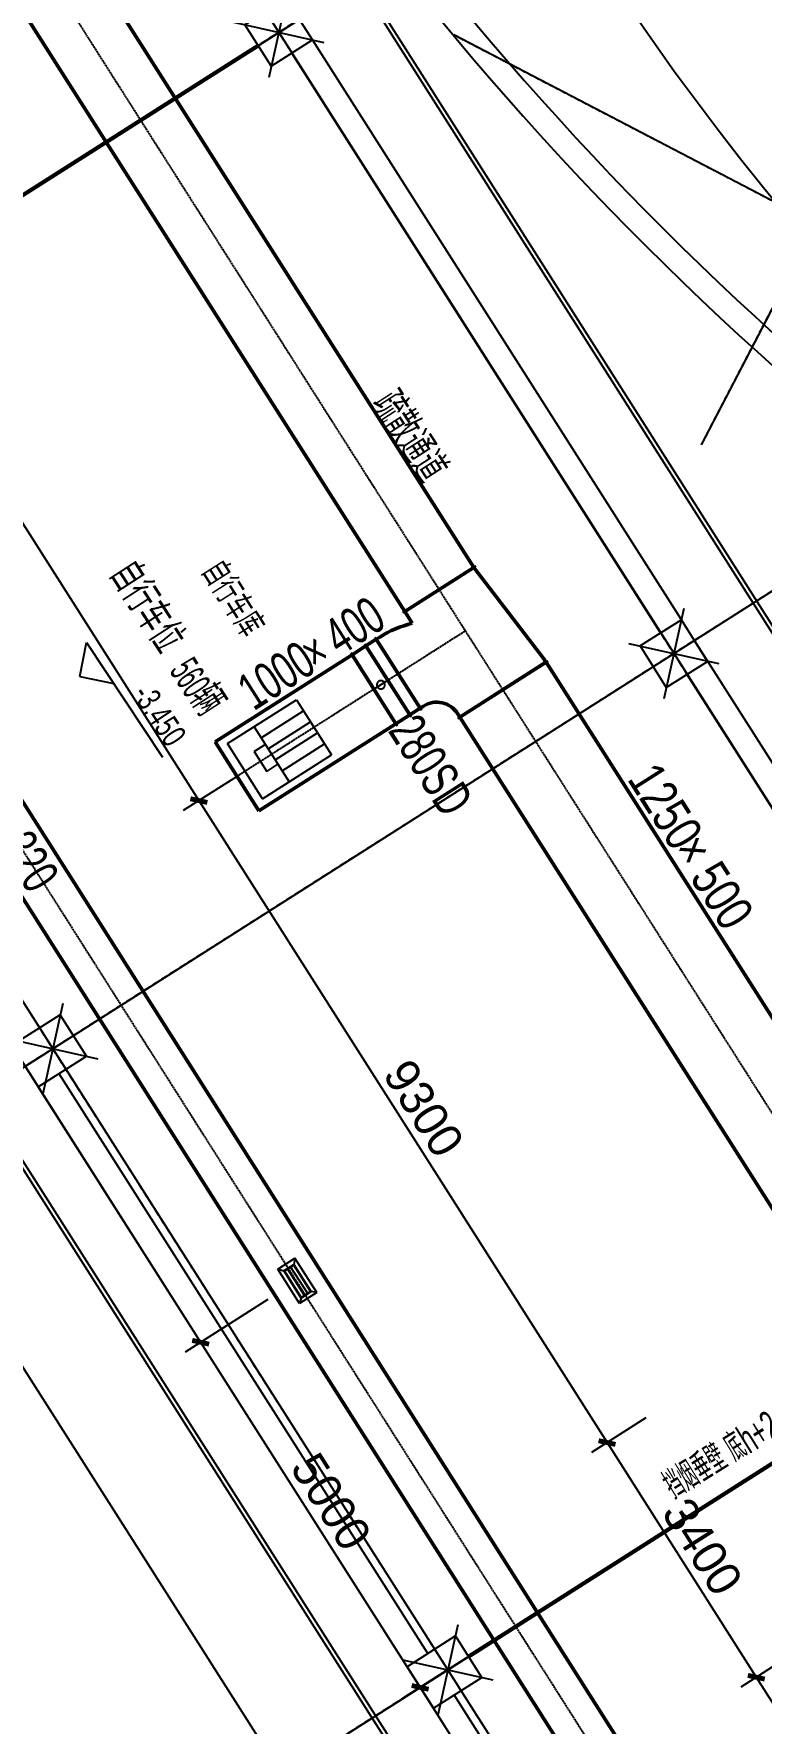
# Model space of a CAD drawing. Extents: x -314896780 to 410892, y -604568922 to 1555970.
# Drawn here: x 105214 to 114108, y 142473 to 163126 of the extents above; entities that cross this region are included whole.
import ezdxf
from ezdxf.xclip import XClip

# ---------------------------------------------------------------- set-up
doc = ezdxf.new("R2010")
doc.units = 0
doc.header["$LTSCALE"] = 10
doc.header["$MEASUREMENT"] = 0
doc.header["$XCLIPFRAME"] = 2
for name, pattern in [('DOTE', [2.42, 2, -0.2, 0.02, -0.2]), ('X-104 B0平面$0$DOTE', [2.42, 2, -0.2, 0.02, -0.2]), ('车库-B0$0$CENTER2', [1.125, 0.75, -0.125, 0.125, -0.125]), ('车库-B0$0$DASH', [0.35, 0.25, -0.1])]:
    doc.linetypes.add(name, pattern=pattern)
for name, color, linetype in [('104-13 B0核心筒$0$01-标注_标高', 200, 'Continuous'), ('104-13 B0核心筒$0$02-TEXT_房间', 7, 'Continuous'), ('104-13 B0核心筒$0$A_STR-砼墙', 51, 'Continuous'), ('104-13 B0核心筒$0$A_STR-砼柱', 51, 'Continuous'), ('A_AXIS-轴线', 36, 'DOTE'), ('X-104 B0平面$0$02-TEXT_房间', 7, 'Continuous'), ('X-104 B0平面$0$A-TECH_结构', 21, 'Continuous'), ('X-104 B0平面$0$A_AXIS-轴线', 36, 'X-104 B0平面$0$DOTE'), ('X-104 B0平面$0$A_STR-砼墙', 51, 'Continuous'), ('看线', 241, 'Continuous'), ('车库-B0$0$00-防烟分区', 5, 'Continuous'), ('车库-B0$0$DUCT-排烟中心线', 5, '车库-B0$0$CENTER2'), ('车库-B0$0$DUCT-排烟标注', 3, 'Continuous'), ('车库-B0$0$DUCT-排烟法兰', 4, 'Continuous'), ('车库-B0$0$DUCT-排烟阀门', 7, 'Continuous'), ('车库-B0$0$DUCT-排烟风口', 7, 'Continuous'), ('车库-B0$0$DUCT-排风中心线', 5, '车库-B0$0$CENTER2'), ('车库-B0$0$DUCT-排风标注', 3, 'Continuous'), ('车库-B0$0$DUCT-排风风口', 7, 'Continuous'), ('车库-B0$0$TH_DIM', 3, 'Continuous')]:
    doc.layers.add(name, color=color, linetype=linetype)
doc.layers.add('104-13 B0核心筒$0$04-不打印_辅助线', color=165, linetype='Continuous', plot=False)
doc.layers.add('X-104 B0平面$0$04-不打印_面积', color=5, linetype='Continuous', plot=False)
for name, color, linetype, lineweight in [('车库-B0$0$DUCT-排烟管', 2, 'Continuous', 50), ('车库-B0$0$DUCT-排烟管端线', 4, 'Continuous', 50), ('车库-B0$0$DUCT-排风管', 31, 'Continuous', 50)]:
    doc.layers.add(name, color=color, linetype=linetype, lineweight=lineweight)
doc.styles.add('104-13 B0核心筒$0$_TCH_DIM', font='ros.shx', dxfattribs={"bigfont": 'jd.shx'})
doc.styles.add('104-13 B0核心筒$0$_TCH_SPACE', font='ros.shx', dxfattribs={"width": 0.75, "height": 5, "bigfont": 'jd.shx'})
doc.styles.add('X-104 B0平面$0$_TCH_SPACE', font='ros.shx', dxfattribs={"width": 0.75, "height": 5, "bigfont": 'jd.shx'})
doc.styles.add('车库-B0$0$HZF', font='ROS.shx', dxfattribs={"width": 0.7, "bigfont": 'JD.shx'})
doc.styles.add('车库-B0$0$JD', font='ros.shx', dxfattribs={"width": 0.8, "bigfont": 'jd.shx'})
doc.styles.add('车库-B0$0$ROS.JD_T3', font='ROS.shx', dxfattribs={"bigfont": 'JD.shx'})
doc.dimstyles.new('车库-B0$0$_TCH_ARCH&&150', dxfattribs={"dimtxt": 420, "dimasz": 150, "dimexe": 225, "dimexo": 300, "dimgap": 90, "dimtad": 1, "dimdec": 0, "dimzin": 0, "dimdsep": 46, "dimtxsty": '车库-B0$0$ROS.JD_T3', "dimblk": '车库-B0$0$_ArchTick', "dimcen": 0.09, "dimclrt": 7, "dimazin": 2, "dimtfac": 1, "dimtdec": 0, "dimtix": 1, "dimtmove": 2, "dimatfit": 3, "dimfxl": 0, "dimtolj": 1, "dimtzin": 0, "dimarcsym": 0})

# ---------------------------------------------------------------- blocks, each defined once
blk = doc.blocks.new('104 轴线')
for p, q in [((-267879, 136479), (-243063, 184152)), ((-287377, 164050), (-242241, 93088)), ((-294971, 159219), (-249835, 88258)), ((-284860, 134007), (-259125, 150376)), ((-280030, 126413), (-254295, 142782)), ((-135018, 70749), (-270908, 141489)), ((-275200, 118819), (-249465, 135189))]:
    blk.add_line(p, q)
blk = doc.blocks.new('_FZHK')
blk.add_lwpolyline([(-0.5, -0.5), (0.5, -0.5), (0.5, 0.5), (-0.5, 0.5)], close=True)
blk = doc.blocks.new('104-13 B0核心筒')
at = {"layer": '104-13 B0核心筒$0$01-标注_标高'}
for p, q in [((26732, 3015), (28412, 3045)), ((27037, 2720), (26732, 3015)), ((27037, 2720), (27332, 3025))]:
    blk.add_line(p, q, dxfattribs=at)
at = {"layer": '104-13 B0核心筒$0$04-不打印_辅助线'}
for p, q in [((21300, 8600), (22100, 9400)), ((21300, 9400), (22100, 8600)), ((30300, 8600), (31100, 9400)), ((30300, 9400), (31100, 8600)), ((30300, -400), (31100, 400)), ((30300, 400), (31100, -400)), ((39300, -400), (40100, 400)), ((39300, 400), (40100, -400))]:
    blk.add_line(p, q, dxfattribs=at)
at = {"layer": '104-13 B0核心筒$0$A_STR-砼墙'}
for p, q in [((30402, 9300), (22000, 9300)), ((38050, 9300), (30702, 9300)), ((30400, 9000), (22000, 9000)), ((38350, 9000), (31000, 9000)), ((39400, -100), (31000, -100)), ((48400, -100), (40000, -100)), ((39400, -400), (31000, -400)), ((48400, -400), (40000, -400))]:
    blk.add_line(p, q, dxfattribs=at)
at = {"layer": '104-13 B0核心筒$0$04-不打印_辅助线'}
ref = blk.add_blockref('104 轴线', (287656, 163437), dxfattribs=dict(at, rotation=57.54087654753761))
XClip(ref).set_block_clipping_path([(-308258.2439484803, 159880.9876684749), (-256882.7738956955, 79110.5487782021), (-223300.1845035219, 100471.3503204154), (-274675.6545563068, 181241.7892106881)])
at = {"layer": '104-13 B0核心筒$0$A_STR-砼柱'}
for p, xscale, yscale, zscale in [((21700, 9000), 599.9999999999854, 599.9999999999854, 599.9999999999854), ((30700, -50), 600, 700.0000000012806, 700.0000000012806), ((39700, -50), 599.9999999999854, 700.0000000044238, 700.0000000044238)]:
    blk.add_blockref('_FZHK', p, dxfattribs=dict(at, xscale=xscale, yscale=yscale, zscale=zscale))
at = {"layer": '104-13 B0核心筒$0$A_STR-砼柱', "xscale": 600.0000000000362, "yscale": 600.0000000000362, "zscale": 600.0000000000362, "rotation": 359.5408765475362}
blk.add_blockref('_FZHK', (30700, 9000), dxfattribs=at)
at = {"layer": '104-13 B0核心筒$0$01-标注_标高', "color": 7, "style": '104-13 B0核心筒$0$_TCH_DIM', "width": 0.705882}
blk.add_text('-3.450', height=297.5, rotation=1.0334, dxfattribs=at).set_placement((27562, 3135))
at = {"layer": '104-13 B0核心筒$0$02-TEXT_房间', "style": '104-13 B0核心筒$0$_TCH_SPACE', "width": 0.75}
blk.add_text('自行车库', height=347.3, dxfattribs=at).set_placement((26742, 4638))
blk = doc.blocks.new('X-104 B0平面')
at = {"layer": 'X-104 B0平面$0$04-不打印_面积', "color": 1}
for points in [[(119491, 126588), (136417, 137354), (137290, 143947), (121429, 152235), (117970, 150034), (104391, 171382), (104566, 180983), (101671, 185533), (87158, 176302), (99503, 156895), (100009, 157217)], [(119506, 126657), (136371, 137384), (137236, 143919), (121432, 152177), (117954, 149965), (104341, 171368), (104515, 180969), (101656, 185464), (87227, 176286), (99518, 156964), (100024, 157286)]]:
    blk.add_lwpolyline(points, close=True, dxfattribs=at)
at = {"layer": 'X-104 B0平面$0$A-TECH_结构'}
blk.add_lwpolyline([(127712, 156835, -0.267377), (107765, 174095, 0.22436), (125385, 152353, -0.541533)], format="xyb", dxfattribs=at)
for radius in [32549, 32249, 37649, 37949]:
    blk.add_arc((139509, 187389), radius, 212.2635, 242.5712, dxfattribs=at)
at = {"layer": 'X-104 B0平面$0$A_STR-砼墙'}
blk.add_lwpolyline([(166590, 176619), (129202, 196081), (124261, 186590), (123240, 187122, 0.468265), (105289, 179286), (101633, 185034), (104164, 186644), (101481, 190863), (89841, 183459), (87650, 174225), (122929, 118760), (136345, 127294), (140666, 120501), (146994, 124527)], format="xyb", dxfattribs=at)
at = {"rotation": 302.4591234524621}
blk.add_blockref('104-13 B0核心筒', (88969, 176623), dxfattribs=at)
at = {"layer": 'X-104 B0平面$0$A_AXIS-轴线'}
blk.add_blockref('104 轴线', (381256, 21623), dxfattribs=at)
at = {"layer": 'X-104 B0平面$0$02-TEXT_房间', "style": 'X-104 B0平面$0$_TCH_SPACE'}
for s, height, width, p in [('疏散通道', 416.7, 0.75, (109315, 158596)), ('自行车位', 416.7, 0.75, (106105, 156512)), ('560', 357, 0.529412, (106864, 155340)), ('辆', 417, 0.75, (107084, 154999))]:
    blk.add_text(s, height=height, rotation=302.8978, dxfattribs=dict(at, width=width)).set_placement(p)
blk = doc.blocks.new('车库-B0$0$_ArchTick')
at = {"color": 0, "linetype": 'ByBlock', "const_width": 0.4}
blk.add_lwpolyline([(-0.5, -0.5), (0.5, 0.5)], dxfattribs=at)
blk = doc.blocks.new('*D1450')
at = {"layer": 'Defpoints', "color": 0}
for p in [(102319, 157264), (108330, 147814), (107254, 147130)]:
    blk.add_point(p, dxfattribs=at)
at = {"layer": '车库-B0$0$TH_DIM', "color": 0, "lineweight": -2}
for p, q in [((102066, 157103), (101054, 156459)), ((101243, 156580), (107254, 147130)), ((108077, 147653), (107065, 147009))]:
    blk.add_line(p, q, dxfattribs=at)
at = {"layer": '车库-B0$0$TH_DIM', "color": 0, "lineweight": -2, "xscale": 150, "yscale": 150, "zscale": 150}
for p, rotation in [((101243, 156580), 122.4591233926919), ((107254, 147130), 302.4591233926919)]:
    blk.add_blockref('车库-B0$0$_ArchTick', p, dxfattribs=dict(at, rotation=rotation))
at = {"layer": '车库-B0$0$TH_DIM', "color": 7, "insert": (104502, 152016), "char_height": 420, "attachment_point": 5, "rotation": 302.4591, "style": '车库-B0$0$ROS.JD_T3'}
blk.add_mtext('\\A1;11200', dxfattribs=at)
blk = doc.blocks.new('*D1451')
at = {"layer": 'Defpoints', "color": 0}
for p in [(108330, 147814), (111014, 143595), (109938, 142911)]:
    blk.add_point(p, dxfattribs=at)
at = {"layer": '车库-B0$0$TH_DIM', "color": 0, "lineweight": -2}
for p, q in [((108077, 147653), (107065, 147009)), ((107254, 147130), (109938, 142911)), ((110761, 143434), (109748, 142790))]:
    blk.add_line(p, q, dxfattribs=at)
at = {"layer": '车库-B0$0$TH_DIM', "color": 0, "lineweight": -2, "xscale": 150, "yscale": 150, "zscale": 150}
for p, rotation in [((107254, 147130), 122.4591233926917), ((109938, 142911), 302.4591233926918)]:
    blk.add_blockref('车库-B0$0$_ArchTick', p, dxfattribs=dict(at, rotation=rotation))
at = {"layer": '车库-B0$0$TH_DIM', "color": 7, "insert": (108849, 145181), "char_height": 420, "attachment_point": 5, "rotation": 302.4591, "style": '车库-B0$0$ROS.JD_T3'}
blk.add_mtext('\\A1;5000', dxfattribs=at)
blk = doc.blocks.new('*D1452')
at = {"layer": 'Defpoints', "color": 0}
for p in [(111014, 143595), (113697, 139376), (112621, 138692)]:
    blk.add_point(p, dxfattribs=at)
at = {"layer": '车库-B0$0$TH_DIM', "color": 0, "lineweight": -2}
for p, q in [((110761, 143434), (109748, 142790)), ((109938, 142911), (112621, 138692)), ((113444, 139215), (112432, 138571))]:
    blk.add_line(p, q, dxfattribs=at)
at = {"layer": '车库-B0$0$TH_DIM', "color": 0, "lineweight": -2, "xscale": 150, "yscale": 150, "zscale": 150}
for p, rotation in [((109938, 142911), 122.4591233926917), ((112621, 138692), 302.4591233926917)]:
    blk.add_blockref('车库-B0$0$_ArchTick', p, dxfattribs=dict(at, rotation=rotation))
at = {"layer": '车库-B0$0$TH_DIM', "color": 7, "insert": (111533, 140962), "char_height": 420, "attachment_point": 5, "rotation": 302.4591, "style": '车库-B0$0$ROS.JD_T3'}
blk.add_mtext('\\A1;5000', dxfattribs=at)
blk = doc.blocks.new('车库-B0$0$$风口$00000108')
for p, q in [((-250, 135), (-190, 75)), ((-250, -135), (-250, 135)), ((200, 25), (-190, 25)), ((250, 135), (200, 75)), ((250, 135), (250, -135)), ((-250, -135), (-190, -75)), ((250, -135), (-250, -135)), ((200, -25), (-190, -25)), ((200, -75), (250, -135))]:
    blk.add_line(p, q)
at = {"linetype": 'Continuous'}
blk.add_line((250, 135), (-250, 135), dxfattribs=at)
at = {"lineweight": 40}
for p, q in [((-190, 75), (200, 75)), ((-190, -75), (-190, 75)), ((200, 75), (200, -75)), ((-190, -75), (200, -75))]:
    blk.add_line(p, q, dxfattribs=at)
blk = doc.blocks.new('*D1457')
at = {"layer": 'Defpoints', "color": 0}
for p in [(114774, 143497), (116330, 141050), (115604, 140588)]:
    blk.add_point(p, dxfattribs=at)
at = {"layer": '车库-B0$0$TH_DIM', "color": 0, "lineweight": -2}
for p, q in [((114520, 143336), (113858, 142915)), ((114048, 143035), (115604, 140588)), ((116077, 140889), (115415, 140468))]:
    blk.add_line(p, q, dxfattribs=at)
at = {"layer": '车库-B0$0$TH_DIM', "color": 0, "lineweight": -2, "xscale": 150, "yscale": 150, "zscale": 150}
for p, rotation in [((114048, 143035), 122.4591234524624), ((115604, 140588), 302.4591234524625)]:
    blk.add_blockref('车库-B0$0$_ArchTick', p, dxfattribs=dict(at, rotation=rotation))
at = {"layer": '车库-B0$0$TH_DIM', "color": 7, "insert": (115079, 141973), "char_height": 420, "attachment_point": 5, "rotation": 302.4591, "style": '车库-B0$0$ROS.JD_T3'}
blk.add_mtext('\\A1;2900', dxfattribs=at)
blk = doc.blocks.new('*D1458')
at = {"layer": 'Defpoints', "color": 0}
for p in [(112949, 146366), (114774, 143497), (114048, 143035)]:
    blk.add_point(p, dxfattribs=at)
at = {"layer": '车库-B0$0$TH_DIM', "color": 0, "lineweight": -2}
for p, q in [((112696, 146205), (112033, 145783)), ((112223, 145904), (114048, 143035)), ((114520, 143336), (113858, 142915))]:
    blk.add_line(p, q, dxfattribs=at)
at = {"layer": '车库-B0$0$TH_DIM', "color": 0, "lineweight": -2, "xscale": 150, "yscale": 150, "zscale": 150}
for p, rotation in [((112223, 145904), 122.4591234524627), ((114048, 143035), 302.4591234524627)]:
    blk.add_blockref('车库-B0$0$_ArchTick', p, dxfattribs=dict(at, rotation=rotation))
at = {"layer": '车库-B0$0$TH_DIM', "color": 7, "insert": (113389, 144631), "char_height": 420, "attachment_point": 5, "rotation": 302.4591, "style": '车库-B0$0$ROS.JD_T3'}
blk.add_mtext('\\A1;3400', dxfattribs=at)
blk = doc.blocks.new('*D1459')
at = {"layer": 'Defpoints', "color": 0}
for p in [(107957, 154213), (112949, 146366), (112223, 145904)]:
    blk.add_point(p, dxfattribs=at)
at = {"layer": '车库-B0$0$TH_DIM', "color": 0, "lineweight": -2}
for p, q in [((107704, 154052), (107042, 153631)), ((107232, 153752), (112223, 145904)), ((112696, 146205), (112033, 145783))]:
    blk.add_line(p, q, dxfattribs=at)
at = {"layer": '车库-B0$0$TH_DIM', "color": 0, "lineweight": -2, "xscale": 150, "yscale": 150, "zscale": 150}
for p, rotation in [((107232, 153752), 122.4591234524624), ((112223, 145904), 302.4591234524625)]:
    blk.add_blockref('车库-B0$0$_ArchTick', p, dxfattribs=dict(at, rotation=rotation))
at = {"layer": '车库-B0$0$TH_DIM', "color": 7, "insert": (109981, 149989), "char_height": 420, "attachment_point": 5, "rotation": 302.4591, "style": '车库-B0$0$ROS.JD_T3'}
blk.add_mtext('\\A1;9300', dxfattribs=at)
blk = doc.blocks.new('*D1460')
at = {"layer": 'Defpoints', "color": 0}
for p in [(101517, 164338), (107957, 154213), (107232, 153752)]:
    blk.add_point(p, dxfattribs=at)
at = {"layer": '车库-B0$0$TH_DIM', "color": 0, "lineweight": -2}
for p, q in [((101264, 164177), (100602, 163756)), ((100792, 163876), (107232, 153752)), ((107704, 154052), (107042, 153631))]:
    blk.add_line(p, q, dxfattribs=at)
at = {"layer": '车库-B0$0$TH_DIM', "color": 0, "lineweight": -2, "xscale": 150, "yscale": 150, "zscale": 150}
for p, rotation in [((100792, 163876), 122.4591234524626), ((107232, 153752), 302.4591234524626)]:
    blk.add_blockref('车库-B0$0$_ArchTick', p, dxfattribs=dict(at, rotation=rotation))
at = {"layer": '车库-B0$0$TH_DIM', "color": 7, "insert": (104265, 158975), "char_height": 420, "attachment_point": 5, "rotation": 302.4591, "style": '车库-B0$0$ROS.JD_T3'}
blk.add_mtext('\\A1;12000', dxfattribs=at)
blk = doc.blocks.new('车库-B0$0$$风口$00000122')
for p, q in [((-250, -135), (-250, 135)), ((57.7, -135), (57.7, 135)), ((250, 135), (250, -135)), ((139.2, -48.6), (139.2, 48.6)), ((139.2, -48.6), (57.7, -48.6)), ((250, -135), (-250, -135))]:
    blk.add_line(p, q)
at = {"linetype": 'Continuous'}
for p, q in [((250, 135), (-250, 135)), ((57.7, 81), (-250, 81)), ((57.7, 27), (-250, 27)), ((139.2, 48.6), (57.7, 48.6)), ((57.7, -27), (-250, -27)), ((57.7, -81), (-250, -81))]:
    blk.add_line(p, q, dxfattribs=at)
blk = doc.blocks.new('车库-B0')
at = {"layer": '车库-B0$0$00-防烟分区', "color": 4, "linetype": '车库-B0$0$DASH', "const_width": 50}
for points in [[(107956.5, 162981.3), (100866.8, 158476.4)], [(117616.5, 147794.5), (110528.6, 143286.5)]]:
    blk.add_lwpolyline(points, dxfattribs=at)
at = {"layer": '车库-B0$0$DUCT-排烟中心线'}
for p, q in [((110170.9, 156332.6), (104509, 165234.1)), ((110492.9, 155826.4), (110171, 156332.5)), ((110492.9, 155826.4), (109670.2, 155302.7)), ((110949.3, 155108.9), (110492.9, 155826.4)), ((109373.3, 155113.7), (107698, 154047.2)), ((109670, 155302.6), (109542.4, 155221.3)), ((116678.2, 146102.1), (110949.4, 155108.7))]:
    blk.add_line(p, q, dxfattribs=at)
at = {"layer": '车库-B0$0$DUCT-排烟法兰'}
for p, q in [((110618.2, 156617), (109723.8, 156048.1)), ((109385.5, 155749.7), (109954.7, 154855.5)), ((109088.8, 155560.9), (109658, 154666.7)), ((109257.7, 155668.4), (109826.9, 154774.2)), ((110396.7, 154757.3), (111502, 155460.4))]:
    blk.add_line(p, q, dxfattribs=at)
at = {"layer": '车库-B0$0$DUCT-排烟管'}
for p, q in [((110592.8, 156601), (104930.9, 165502.4)), ((104087.1, 164965.7), (109749, 156064.3)), ((109749, 156064.3), (110592.8, 156601)), ((110592.9, 156600.8), (111449.8, 155486.5)), ((109841.2, 155919.4), (109749.1, 156064.1)), ((109401.5, 155724.4), (109273.9, 155643.1)), ((109938.5, 154880.8), (109401.5, 155724.4)), ((109401.7, 155724.5), (109443.9, 155751.3)), ((109104.8, 155535.5), (107429.5, 154469)), ((109641.8, 154691.9), (109104.8, 155535.5)), ((109105, 155535.6), (109273.7, 155643)), ((109273.9, 155643.1), (109810.9, 154799.5)), ((111476.7, 155444.2), (110422, 154773.3)), ((111449.8, 155486.5), (111476.6, 155444.3)), ((117205.6, 146437.5), (111476.7, 155444.2)), ((109980.8, 154907.7), (109938.7, 154880.9)), ((107966.5, 153625.4), (109641.8, 154691.9)), ((109810.7, 154799.4), (109642, 154692)), ((109810.9, 154799.5), (109938.5, 154880.8)), ((110421.9, 154773.5), (110395.1, 154815.7)), ((110422, 154773.3), (116150.9, 145766.6)), ((107429.5, 154469), (107966.5, 153625.4))]:
    blk.add_line(p, q, dxfattribs=at)
for radius, start in [(1300, 103.377), (300, 32.45912)]:
    blk.add_arc((110141.9, 154654.6), radius, start, 122.47956, dxfattribs=at)
at = {"layer": '车库-B0$0$DUCT-排烟管端线'}
for p, q in [((109749.1, 156064.1), (110592.9, 156600.8)), ((109938.7, 154880.9), (109401.7, 155724.5)), ((109105, 155535.6), (109642, 154692)), ((109273.7, 155643), (109810.7, 154799.4)), ((111476.6, 155444.3), (110421.9, 154773.5))]:
    blk.add_line(p, q, dxfattribs=at)
at = {"layer": '车库-B0$0$DUCT-排烟阀门'}
for p, q in [((109384, 155120.5), (109531.7, 155214.5)), ((109408.7, 155176.8), (109408, 155170.6)), ((109408, 155170.6), (109408, 155164.3)), ((109408, 155164.3), (109408.8, 155158.1)), ((109410.3, 155182.9), (109408.7, 155176.8)), ((109408.8, 155158.1), (109410.3, 155152)), ((109412.6, 155188.7), (109410.3, 155182.9)), ((109410.3, 155152), (109412.6, 155146.2)), ((109415.6, 155194.2), (109412.6, 155188.7)), ((109412.6, 155146.2), (109415.7, 155140.7)), ((109419.3, 155199.3), (109415.6, 155194.2)), ((109415.7, 155140.7), (109419.4, 155135.6)), ((109423.6, 155203.9), (109419.3, 155199.3)), ((109419.4, 155135.6), (109423.7, 155131)), ((109428.4, 155207.9), (109423.6, 155203.9)), ((109423.7, 155131), (109428.5, 155127)), ((109433.7, 155211.3), (109428.4, 155207.9)), ((109428.5, 155127), (109433.8, 155123.7)), ((109439.4, 155214), (109433.7, 155211.3)), ((109433.8, 155123.7), (109439.5, 155121)), ((109445.4, 155215.9), (109439.4, 155214)), ((109439.5, 155121), (109445.5, 155119.1)), ((109451.5, 155217.1), (109445.4, 155215.9)), ((109445.5, 155119.1), (109451.7, 155117.9)), ((109457.8, 155217.5), (109451.5, 155217.1)), ((109451.7, 155117.9), (109457.9, 155117.5)), ((109464.1, 155217.1), (109457.8, 155217.5)), ((109457.9, 155117.5), (109464.2, 155117.9)), ((109470.2, 155216), (109464.1, 155217.1)), ((109464.2, 155117.9), (109470.4, 155119.1)), ((109476.2, 155214), (109470.2, 155216)), ((109470.4, 155119.1), (109476.3, 155121)), ((109481.9, 155211.4), (109476.2, 155214)), ((109476.3, 155121), (109482, 155123.7)), ((109487.2, 155208), (109481.9, 155211.4)), ((109482, 155123.7), (109487.3, 155127.1)), ((109492, 155204), (109487.2, 155208)), ((109487.3, 155127.1), (109492.1, 155131.1)), ((109496.3, 155199.4), (109492, 155204)), ((109492.1, 155131.1), (109496.4, 155135.7)), ((109500, 155194.4), (109496.3, 155199.4)), ((109496.4, 155135.7), (109500.1, 155140.8)), ((109503.1, 155188.9), (109500, 155194.4)), ((109500.1, 155140.8), (109503.1, 155146.3)), ((109505.4, 155183), (109503.1, 155188.9)), ((109503.1, 155146.3), (109505.4, 155152.1)), ((109507, 155177), (109505.4, 155183)), ((109505.4, 155152.1), (109507, 155158.2)), ((109507.8, 155170.7), (109507, 155177)), ((109507, 155158.2), (109507.8, 155164.4)), ((109507.8, 155164.4), (109507.8, 155170.7))]:
    blk.add_line(p, q, dxfattribs=at)
at = {"layer": '车库-B0$0$DUCT-排风中心线'}
blk.add_line((113458.4, 139956.2), (99677.4, 161650.6), dxfattribs=at)
at = {"layer": '车库-B0$0$DUCT-排风管'}
for p, q in [((113724.3, 140125.1), (99943.3, 161819.5)), ((99411.5, 161481.7), (113192.5, 139787.3))]:
    blk.add_line(p, q, dxfattribs=at)
at = {"layer": '车库-B0$0$DUCT-排烟风口', "xscale": 2, "yscale": 2.962962962962963, "rotation": 212.4795616665009}
blk.add_blockref('车库-B0$0$$风口$00000122', (108219.1, 154379, 2600), dxfattribs=at)
at = {"layer": '车库-B0$0$DUCT-排风风口', "yscale": 0.9259259259259259, "rotation": 302.4591233926917}
blk.add_blockref('车库-B0$0$$风口$00000108', (108435.8, 147881.1, 2600), dxfattribs=at)
at = {"layer": '车库-B0$0$00-防烟分区', "color": 4, "linetype": '车库-B0$0$DASH', "style": '车库-B0$0$HZF', "width": 0.6}
blk.add_text('挡烟垂壁 底h+2.00', height=350, rotation=31.86376, dxfattribs=at).set_placement((113049.4, 145193.2, -4125))
at = {"layer": '车库-B0$0$DUCT-排烟标注'}
for s, height, rotation, style, width, p in [('400', 450, 32.47956, '车库-B0$0$HZF', 0.7, (108955.9, 155512.7, 500)), ('×', 446.5, 32.47956, '车库-B0$0$HZF', 0.7, (108661.3, 155325.2, 500)), ('1000', 450, 32.47956, '车库-B0$0$HZF', 0.7, (107902.1, 154841.9, 500)), ('280SD', 450, 302.47956, '车库-B0$0$HZF', 0.7, (109536.8, 154606.4, -2200)), ('1250', 450, 302.45912, '车库-B0$0$JD', 0.8, (112461.3, 154015.4, 2700)), ('×', 446.5, 302.45912, '车库-B0$0$JD', 0.8, (113013.4, 153147.5, 2700)), ('500', 450, 302.45912, '车库-B0$0$JD', 0.8, (113227.6, 152810.8, 2700))]:
    blk.add_text(s, height=height, rotation=rotation, dxfattribs=dict(at, style=style, width=width)).set_placement(p)
at = {"layer": '车库-B0$0$DUCT-排风标注', "style": '车库-B0$0$HZF', "width": 0.7}
blk.add_text('320', height=450, rotation=302.42505, dxfattribs=at).set_placement((104787.4, 153186.8, 5400))
at = {"layer": '车库-B0$0$TH_DIM'}
for p1, p2, distance, text, picture, middle in [((101517.2, 164338.1), (107957.3, 154213.2), -860, '12000', '*D1460', (104264.7, 158975)), ((102319.3, 157264.3), (108330.3, 147814), -1275, '11200', '*D1450', (104502.1, 152015.8)), ((107957.3, 154213.2), (112948.8, 146365.7), -860, '9300', '*D1459', (109980.5, 149988.9)), ((108330.3, 147814), (111013.8, 143595.1), -1275, '5000', '*D1451', (108849.4, 145181.3)), ((112948.8, 146365.7), (114773.6, 143496.8), -860, '3400', '*D1458', (113388.7, 144630.7)), ((111013.8, 143595.1), (113697.3, 139376.2), -1275, '5000', '*D1452', (111532.8, 140962.4)), ((114773.6, 143496.8), (116330, 141049.9), -860, '2900', '*D1457', (115079.3, 141972.8))]:
    dim = blk.add_aligned_dim(p1=p1, p2=p2, distance=distance, text=text, dimstyle='车库-B0$0$_TCH_ARCH&&150', dxfattribs=at)
    dim.commit()
    dim.dimension.update_dxf_attribs({"geometry": picture, "text_midpoint": middle})

msp = doc.modelspace()

# ---------------------------------------------------------------- block references
at = {"layer": 'A_AXIS-轴线'}
msp.add_blockref('104 轴线', (381256, 21623), dxfattribs=at)
at = {"layer": '看线'}
for name in ['车库-B0', 'X-104 B0平面']:
    msp.add_blockref(name, (0, 0), dxfattribs=at)

doc.saveas('drawing.dxf')
